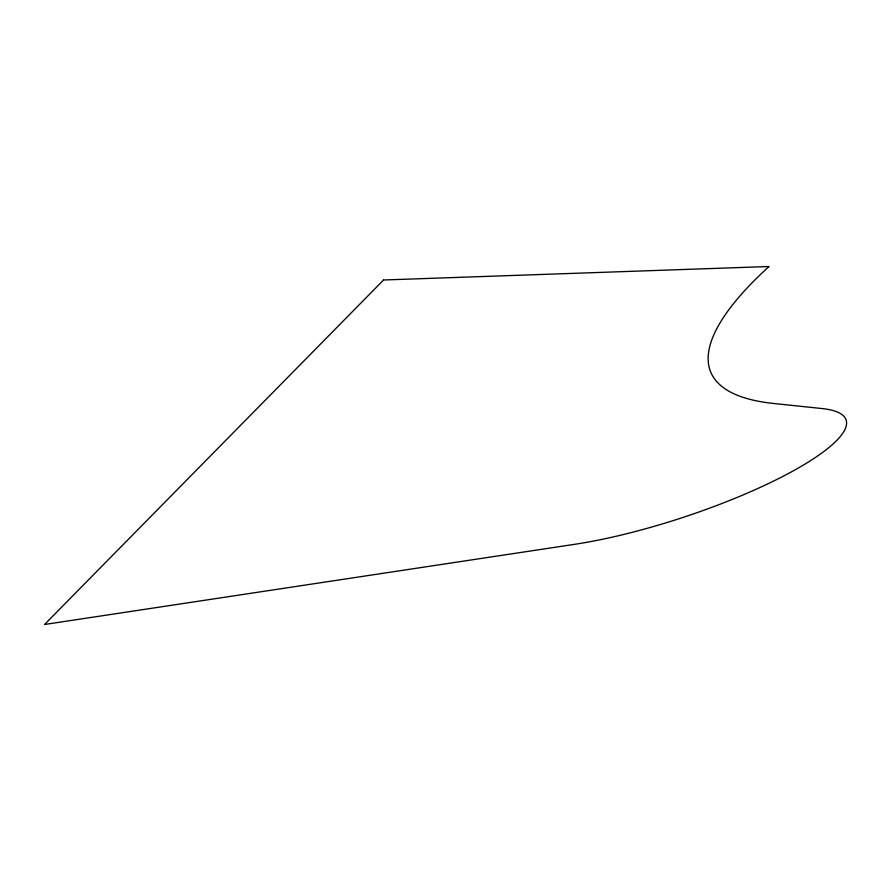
<?xml version="1.0" encoding="UTF-8"?>
<svg xmlns="http://www.w3.org/2000/svg" width="891" height="891" viewBox="0 0 891 891"><rect width="100%" height="100%" fill="white"/><g stroke="black" fill="none" stroke-linecap="round" stroke-linejoin="round"><path stroke-width="1.34" d="M383.587 279.986L44.55 624.491L574.383 544.356A185.072 41.409 -18.3 0 0 792.411 471.339A185.072 41.409 -18.3 0 0 822.07 408.557L773.577 403.467A486.274 125.809 -23 0 1 769.022 266.509L383.587 279.986"/></g></svg>
